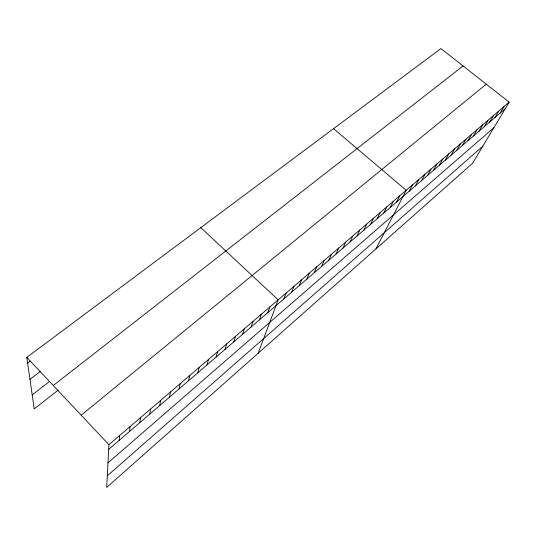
<?xml version="1.0" encoding="UTF-8"?>
<svg xmlns="http://www.w3.org/2000/svg" width="536" height="536" viewBox="0 0 536 536"><rect width="100%" height="100%" fill="white"/><g stroke="black" fill="none" stroke-linecap="round" stroke-linejoin="round"><path stroke-width="0.8" d="M26.8 357.391L108.915 444.679L106.711 487.405L472.618 163.232L509.2 102.135L440.92 48.595L26.8 357.391L34.203 408.941L58.29 390.014M119.2 440.331L119.582 435.554M129.565 431.426L130.081 426.569M139.769 422.663L140.412 417.725M149.819 414.027L150.589 409.015M159.715 405.524L160.606 400.446M169.463 397.149L170.475 392.004M179.071 388.902L180.19 383.682M188.531 380.774L189.764 375.495M197.858 372.761L199.191 367.421M207.043 364.869L208.484 359.475M216.095 357.097L217.636 351.643M225.02 349.425L226.661 343.918M233.817 341.868L235.552 336.313M242.486 334.424L244.315 328.809M251.036 327.074L252.952 321.419M259.464 319.831L261.468 314.13M267.779 312.689L269.863 306.947M258.185 353.204L278.144 299.859L200.826 227.626M283.832 298.907L286.07 293.078M291.577 292.247L293.896 286.385M299.222 285.681L301.614 279.779M306.766 279.196L309.225 273.26M314.217 272.797L316.743 266.828M321.573 266.486L324.159 260.483M328.829 260.248L331.483 254.218M335.998 254.091L338.712 248.027M343.073 248.014L345.854 241.924M350.062 242.011L352.896 235.894M356.963 236.081L359.857 229.937M363.777 230.225L366.725 224.061M370.503 224.443L373.512 218.253M377.156 218.735L380.212 212.517M383.722 213.087L386.831 206.856M390.215 207.512L393.37 201.261M396.62 202.005L399.829 195.734M375.924 248.898L406.208 190.273L333.546 128.66M409.216 191.191L412.512 184.873M415.4 185.878L418.743 179.547M421.517 180.625L424.901 174.274M427.554 175.433L430.984 169.075M433.53 170.301L436.994 163.929M439.433 165.235L442.937 158.844M445.269 160.217L448.813 153.819M451.037 155.266L454.615 148.847M456.739 150.361L460.357 143.936M462.38 145.517L466.032 139.079M467.955 140.727L471.64 134.281M473.469 135.99L477.187 129.531M478.923 131.307L482.668 124.841M484.316 126.677L488.095 120.198M489.649 122.094L493.462 115.609M494.922 117.558L498.761 111.066M500.142 113.076L504.008 106.577M107.314 475.8L482.822 146.194M107.977 462.903L493.917 127.662M108.674 449.376L505.307 108.641M108.915 444.679L509.2 102.135M81.171 415.186L486.286 84.172M53.258 385.518L463.077 65.968M32.187 394.898L49.359 381.585M29.949 379.334L40.314 371.428M27.611 363.04L30.15 361.137"/></g></svg>
